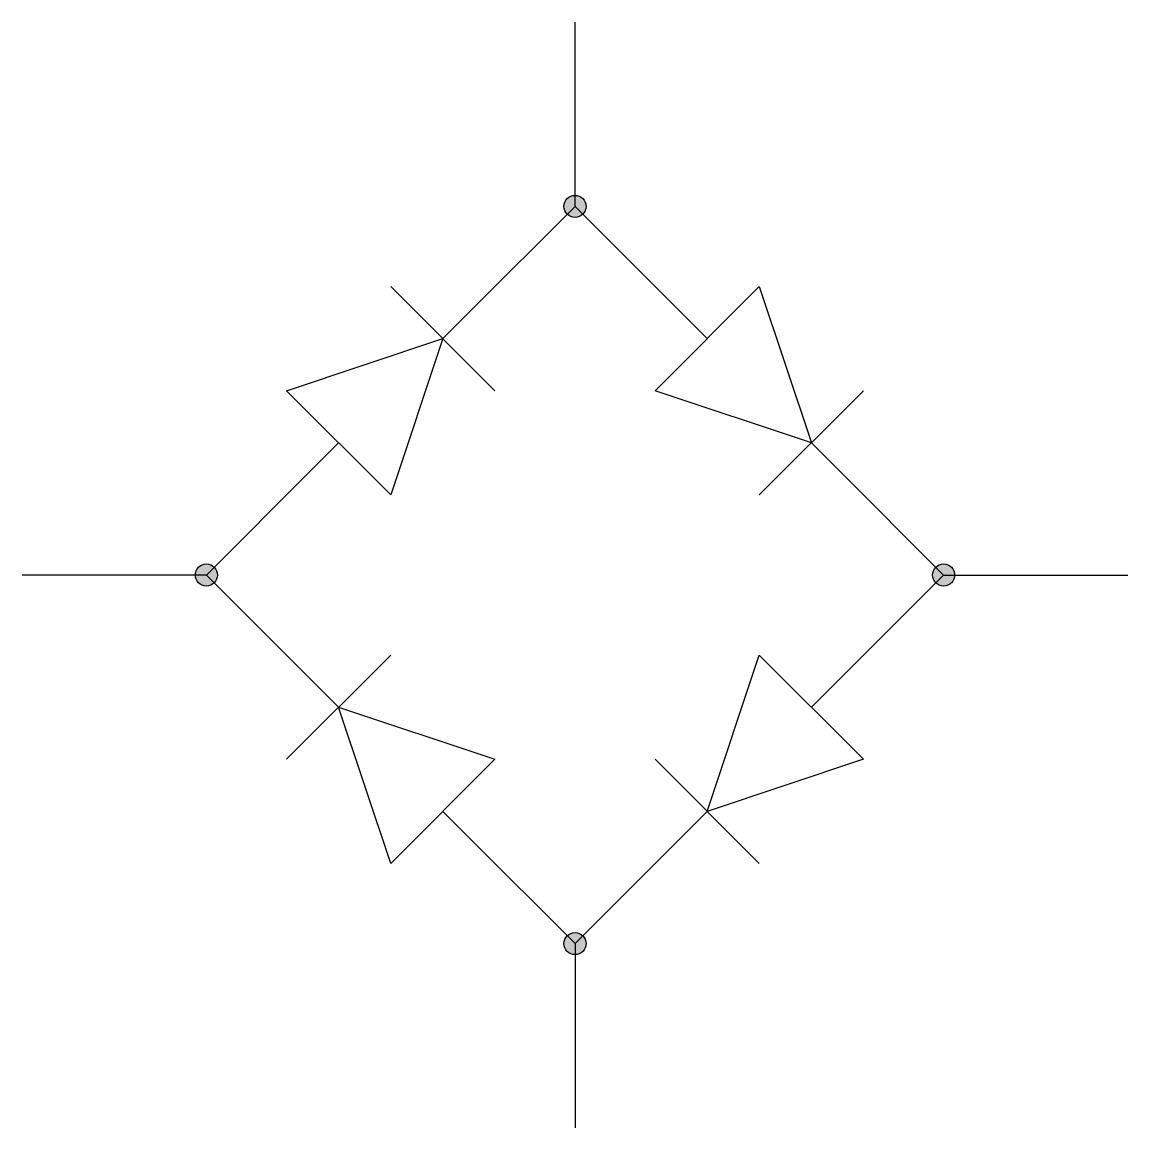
# Model space of a CAD drawing. Header units: millimetres. Extents: x 0 to 300, y -150 to 150.
import ezdxf

# ---------------------------------------------------------------- set-up
doc = ezdxf.new("R2010")
doc.units = ezdxf.units.MM
doc.layers.get('0').update_dxf_attribs({"lineweight": 25, "true_color": 0xffffff})

msp = doc.modelspace()

# ---------------------------------------------------------------- hatches: boundary and pattern name
h = msp.add_hatch(color=256)
edge = h.paths.add_edge_path()
edge.add_arc((150, 100), 3, 0, 360)
h = msp.add_hatch(color=256)
edge = h.paths.add_edge_path()
edge.add_arc((50, 0), 3, 0, 360)
h = msp.add_hatch(color=256)
edge = h.paths.add_edge_path()
edge.add_arc((250, 0), 3, 0, 360)
h = msp.add_hatch(color=256)
edge = h.paths.add_edge_path()
edge.add_arc((150, -100), 3, 0, 360)

# ---------------------------------------------------------------- linework, layer by layer
for p, q in [((150, 100), (150, 150)), ((150, 100), (121.21, 71.21)), ((178.79, 71.21), (150, 100)), ((128.28, 50), (100, 78.28)), ((171.72, 50), (200, 78.28)), ((200, 78.28), (214.14, 35.86)), ((114.14, 64.14), (121.21, 71.21)), ((178.79, 71.21), (185.86, 64.14)), ((71.72, 50), (114.14, 64.14)), ((114.14, 64.14), (100, 21.72)), ((100, 21.72), (71.72, 50)), ((214.14, 35.86), (171.72, 50)), ((200, 21.72), (228.28, 50)), ((78.79, 28.79), (85.86, 35.86)), ((214.14, 35.86), (221.21, 28.79)), ((78.79, 28.79), (50, 0)), ((221.21, 28.79), (250, 0)), ((50, 0), (0, 0)), ((250, 0), (300, 0)), ((78.79, -28.79), (50, 0)), ((250, 0), (221.21, -28.79)), ((100, -21.72), (71.72, -50)), ((185.86, -64.14), (200, -21.72)), ((200, -21.72), (228.28, -50)), ((85.86, -35.86), (78.79, -28.79)), ((221.21, -28.79), (214.14, -35.86)), ((100, -78.28), (85.86, -35.86)), ((85.86, -35.86), (128.28, -50)), ((128.28, -50), (100, -78.28)), ((171.72, -50), (200, -78.28)), ((228.28, -50), (185.86, -64.14)), ((121.21, -71.21), (114.14, -64.14)), ((185.86, -64.14), (178.79, -71.21)), ((121.21, -71.21), (150, -100)), ((150, -100), (178.79, -71.21)), ((150, -100), (150, -150))]:
    msp.add_line(p, q)
for centre in [(150, 100), (50, 0), (250, 0), (150, -100)]:
    msp.add_circle(centre, 3)

doc.saveas('drawing.dxf')
